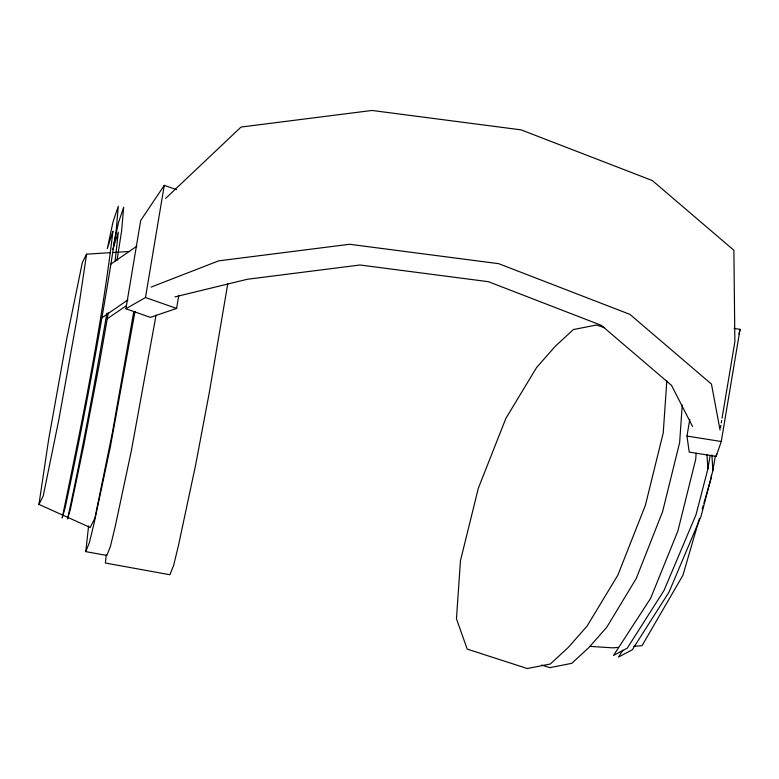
<?xml version="1.0" encoding="UTF-8"?>
<svg xmlns="http://www.w3.org/2000/svg" width="779" height="779" viewBox="0 0 779 779"><rect width="100%" height="100%" fill="white"/><g stroke="black" fill="none" stroke-linecap="round" stroke-linejoin="round"><path stroke-width="1.17" d="M696.114 453.31L695.715 459.279L677.847 531.112L650.66 598.253L613.521 655.441L627.251 648.186L664.049 590.404L696.027 514.676L707.877 468.968L710.078 455.832M666.834 380.853L663.231 432.929L645.372 505.347L617.835 575.175L587.015 626.17L568.281 647.427L550.334 664L527.305 668.538L467.205 649.102L456.455 618.769L460.477 560.627L478.335 488.219L505.873 418.391L536.682 367.396L555.417 346.129L573.363 329.566L596.393 325.028L604.485 327.647M682.229 405.099L679.648 442.54L662.578 511.725L636.268 578.446L606.822 627.173L588.924 647.495L571.776 663.328L549.77 667.661L541.707 665.052M156.063 315.154L131.359 450.759L114.99 527.539L110.384 546.507L106.811 555.446L85.778 551.629L88.602 525.922M106.275 554.833L105.369 563.022L169.89 574.746L173.639 565.398L178.449 545.543L195.587 465.18L209.415 391.925L227.741 283.887M133.774 311.639L112.283 433.231L94.892 518.181L90.179 527.49L38.95 504.402L48.639 439.522L66.605 339.362L82.321 262.581L86.586 254.168L110.54 252.659M86.586 254.168L76.897 319.039L58.931 419.209L43.215 495.98L38.95 504.402M110.91 264.052L116.266 229.698L118.301 206.24L113.013 221.947L107.317 248.618L112.945 231.129C101.494 327.56 81.922 422.909 62.184 517.938L65.085 507.976C82.516 427.087 97.628 345.72 110.91 264.052L136.87 246.193M117.025 260.293L121.641 230.672L123.676 207.214L118.389 222.921L113.432 246.115M115.126 260.819L118.32 232.113L112.692 249.601M106.85 313.275C95.126 382.08 82.399 450.72 67.559 518.921L70.461 508.95L83.781 445.296L99.06 365.4L108.281 312.807M178.8 295.309L176.599 308.435L150.405 317.374L125.906 308.776L140.707 220.467L164.272 185.353L176.502 189.648M125.906 308.776L145.478 297.51L164.272 185.353M734.139 328.407L740.05 329.342L721.257 441.498L716.193 456.387L689.211 452.112L686.99 436.074L689.795 419.365M622.791 650.192L618.526 657.067L632.266 649.803L669.064 592.03L701.042 516.302L712.882 470.584L715.288 456.251M720.468 427.7L720.867 425.315M721.266 422.929L721.666 420.543M722.065 418.157L734.87 341.777L733.886 250.293L652.344 180.562L521.141 129.869L372.021 110.462L241.052 127.045L165.654 198.382M716.193 456.387L716.592 454.001M135.04 311.327L110.336 446.932L93.967 523.722L89.361 542.69L85.778 551.629M738.95 334.035L740.05 329.342M699.503 518.347L682.93 575.253L642.013 645.723L633.765 646.317M702.21 509.057L703.223 505.571M703.904 503.244L711.344 477.693L711.315 475.287M101.903 317.803L127.863 299.934M107.288 318.777L126.247 305.728M151.097 287.091L218.626 260.858L349.596 244.275L498.716 263.682L629.919 314.375L711.461 384.096L720.069 430.086M174.983 296.877L247.333 279.272L360.054 264.996L488.404 281.696L601.32 325.33L671.498 385.342L692.599 426.551M618.448 647.417L612.557 647.836L589.713 646.375M112.936 252.513L129.703 251.451M686.99 436.074L721.257 441.498M145.478 297.51L176.599 308.435M711.899 454.917L712.882 470.584M706.972 454.508L707.877 468.968"/></g></svg>
